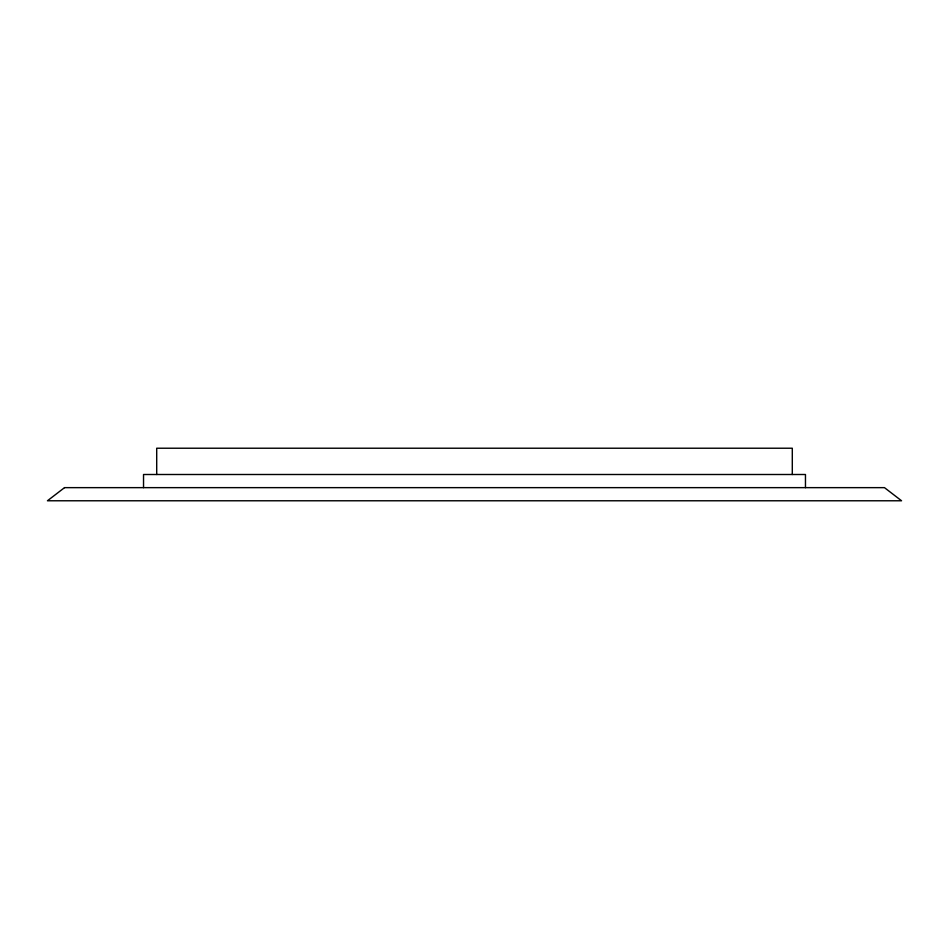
<?xml version="1.0" encoding="UTF-8"?>
<svg xmlns="http://www.w3.org/2000/svg" width="949" height="949" viewBox="0 0 949 949"><rect width="100%" height="100%" fill="white"/><g stroke="black" fill="none" stroke-linecap="round" stroke-linejoin="round"><path stroke-width="1.42" d="M805.464 487.644L805.464 474.5L143.536 474.5L143.536 487.644M792.296 474.5L792.296 448.225L156.704 448.225L156.704 474.5M64.532 487.644L47.45 500.775L901.55 500.775L884.468 487.644L64.532 487.644"/></g></svg>
